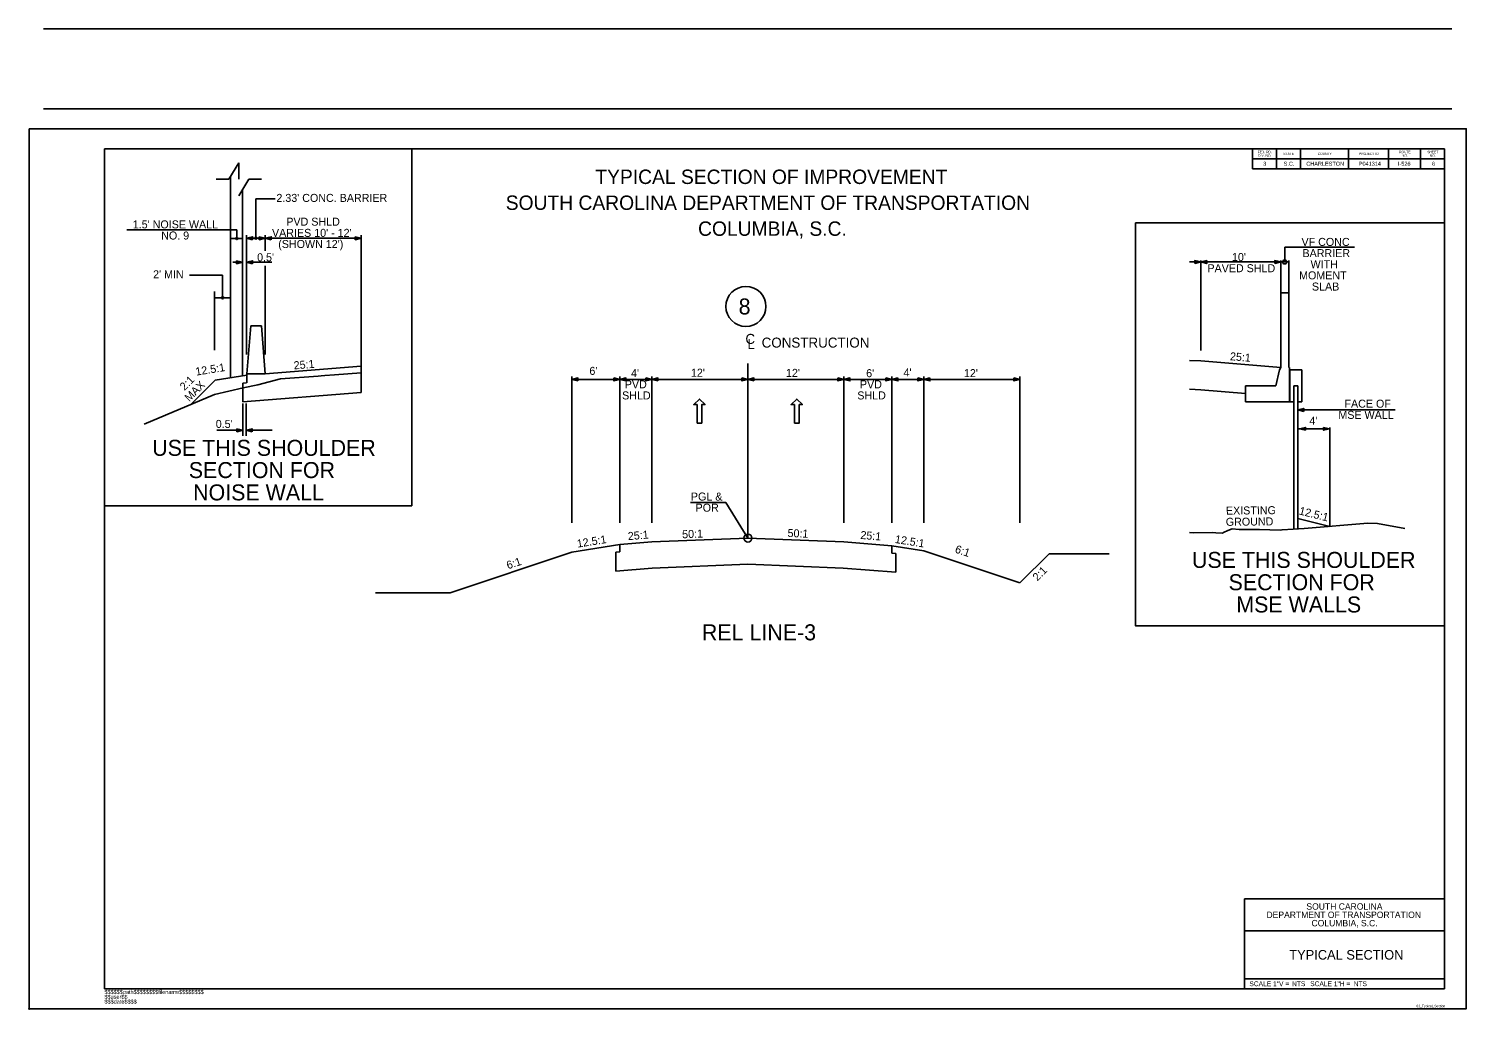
# Model space of a CAD drawing. Extents: x 1413 to 2541, y 8101 to 9215.
# Drawn here: x 1414.7 to 1594.3, y 8479.1 to 8601.7 of the extents above; entities that cross this region are included whole.
import ezdxf

# ---------------------------------------------------------------- set-up
doc = ezdxf.new("R2010")
doc.units = 0
for name, color, linetype in [('Default', 7, 'Continuous'), ('RD_PD_MedBWall', 7, 'Continuous'), ('RD_PD_NOISE-WALL-GM', 7, 'Continuous'), ('RD_SHT_Bndy', 7, 'Continuous'), ('RD_SHT_ID', 7, 'Continuous'), ('RD_SHT_IplotShp', 7, 'Continuous'), ('RD_SHT_Snap', 7, 'Continuous'), ('RD_SHT_TX', 7, 'Continuous'), ('RD_XS_Base', 7, 'Continuous'), ('RD_XS_EarthShd', 7, 'Continuous'), ('RD_XS_ExGround', 7, 'Continuous'), ('RD_XS_MedBWall', 7, 'Continuous'), ('RD_XS_Pave', 7, 'Continuous'), ('RD_XS_PaveShd', 7, 'Continuous'), ('RD_XS_TieSlope', 7, 'Continuous')]:
    doc.layers.add(name, color=color, linetype=linetype)

msp = doc.modelspace()

# ---------------------------------------------------------------- linework, layer by layer
at = {"layer": 'Default'}
for p, q in [((1440.91, 8584.91), (1439.66, 8582.86)), ((1440.91, 8582.86), (1440.91, 8584.91)), ((1439.66, 8582.86), (1438.08, 8582.86)), ((1442.16, 8582.86), (1440.91, 8580.8)), ((1443.75, 8582.86), (1442.16, 8582.86)), ((1443.06, 8580.41), (1443.06, 8575.49)), ((1445.47, 8580.41), (1443.06, 8580.41)), ((1440.66, 8576.53), (1426.93, 8576.53)), ((1439.93, 8575.45), (1441.4, 8575.45)), ((1440.66, 8576.53), (1440.66, 8575.45)), ((1441.9, 8560.95), (1441.9, 8575.87)), ((1441.9, 8575.49), (1444.23, 8575.49)), ((1444.23, 8573.9), (1444.23, 8575.87)), ((1444.23, 8575.49), (1456.23, 8575.49)), ((1456.23, 8556.21), (1456.23, 8575.87)), ((1571.64, 8572.52), (1571.64, 8574.38)), ((1571.64, 8574.38), (1580.37, 8574.38)), ((1441.4, 8572.48), (1440.18, 8572.48)), ((1445.05, 8572.48), (1441.9, 8572.48)), ((1444.23, 8560.95), (1444.23, 8572.05)), ((1561.14, 8572.52), (1559.76, 8572.52)), ((1561.14, 8561.47), (1561.14, 8572.7)), ((1571.14, 8572.52), (1561.14, 8572.52)), ((1571.14, 8561.47), (1571.14, 8572.7)), ((1571.14, 8572.52), (1572.14, 8572.52)), ((1572.14, 8561.47), (1572.14, 8572.7)), ((1438.9, 8570.88), (1434.76, 8570.88)), ((1438.9, 8570.88), (1438.9, 8568.06)), ((1437.9, 8561.48), (1437.9, 8568.85)), ((1437.9, 8568.06), (1439.9, 8568.06)), ((1504.55, 8538.01), (1504.55, 8559.83)), ((1482.55, 8539.93), (1482.55, 8558.22)), ((1482.55, 8557.84), (1488.55, 8557.84)), ((1488.55, 8539.93), (1488.55, 8558.22)), ((1488.55, 8557.84), (1492.55, 8557.84)), ((1492.55, 8539.93), (1492.55, 8558.22)), ((1492.55, 8557.84), (1504.55, 8557.84)), ((1504.55, 8557.84), (1516.55, 8557.84)), ((1516.55, 8539.93), (1516.55, 8558.22)), ((1522.55, 8557.84), (1516.55, 8557.84)), ((1522.55, 8539.93), (1522.55, 8558.22)), ((1526.55, 8557.84), (1522.55, 8557.84)), ((1526.55, 8539.93), (1526.55, 8558.22)), ((1538.55, 8557.84), (1526.55, 8557.84)), ((1538.55, 8539.93), (1538.55, 8558.22)), ((1441.43, 8550.8), (1441.43, 8554.82)), ((1441.83, 8550.8), (1441.83, 8554.83)), ((1585.44, 8554.02), (1573.27, 8554.02)), ((1577.29, 8551.85), (1577.29, 8539.46)), ((1441.43, 8551.49), (1438.18, 8551.49)), ((1445.08, 8551.49), (1441.83, 8551.49)), ((1573.29, 8551.67), (1577.29, 8551.67)), ((1497.36, 8542.46), (1501.81, 8542.46)), ((1501.81, 8542.46), (1504.55, 8538.01))]:
    msp.add_line(p, q, dxfattribs=at)
for points in [[(1442.65, 8575.3), (1441.9, 8575.49), (1442.65, 8575.68)], [(1443.48, 8575.68), (1444.23, 8575.49), (1443.48, 8575.3)], [(1444.98, 8575.3), (1444.23, 8575.49), (1444.98, 8575.68)], [(1455.48, 8575.68), (1456.23, 8575.49), (1455.48, 8575.3)], [(1440.65, 8572.67), (1441.4, 8572.48), (1440.65, 8572.29)], [(1442.65, 8572.29), (1441.9, 8572.48), (1442.65, 8572.67)], [(1560.39, 8572.33), (1561.14, 8572.52), (1560.39, 8572.7)], [(1561.89, 8572.7), (1561.14, 8572.52), (1561.89, 8572.33)], [(1570.39, 8572.33), (1571.14, 8572.52), (1570.39, 8572.7)], [(1483.3, 8557.66), (1482.55, 8557.84), (1483.3, 8558.03)], [(1487.8, 8558.03), (1488.55, 8557.84), (1487.8, 8557.66)], [(1489.3, 8557.66), (1488.55, 8557.84), (1489.3, 8558.03)], [(1491.8, 8558.03), (1492.55, 8557.84), (1491.8, 8557.66)], [(1493.3, 8557.66), (1492.55, 8557.84), (1493.3, 8558.03)], [(1503.8, 8558.03), (1504.55, 8557.84), (1503.8, 8557.66)], [(1505.3, 8557.66), (1504.55, 8557.84), (1505.3, 8558.03)], [(1515.8, 8558.03), (1516.55, 8557.84), (1515.8, 8557.66)], [(1517.3, 8557.66), (1516.55, 8557.84), (1517.3, 8558.03)], [(1517.3, 8558.03), (1516.55, 8557.84), (1517.3, 8557.66)], [(1521.8, 8558.03), (1522.55, 8557.84), (1521.8, 8557.66)], [(1523.3, 8558.03), (1522.55, 8557.84), (1523.3, 8557.66)], [(1525.8, 8558.03), (1526.55, 8557.84), (1525.8, 8557.66)], [(1527.3, 8558.03), (1526.55, 8557.84), (1527.3, 8557.66)], [(1537.8, 8558.03), (1538.55, 8557.84), (1537.8, 8557.66)], [(1498.19, 8552.39), (1498.79, 8552.39), (1498.79, 8554.69), (1499.2, 8554.69), (1498.49, 8555.39), (1497.78, 8554.69), (1498.19, 8554.69)], [(1510.36, 8552.39), (1510.96, 8552.39), (1510.96, 8554.69), (1511.37, 8554.69), (1510.66, 8555.39), (1509.95, 8554.69), (1510.36, 8554.69)], [(1574.02, 8553.83), (1573.27, 8554.02), (1574.02, 8554.21)], [(1574.25, 8551.48), (1573.5, 8551.67), (1574.25, 8551.85)], [(1576.5, 8551.85), (1577.25, 8551.67), (1576.5, 8551.48)], [(1440.68, 8551.68), (1441.43, 8551.49), (1440.68, 8551.3)], [(1442.58, 8551.3), (1441.83, 8551.49), (1442.58, 8551.68)]]:
    msp.add_lwpolyline(points, close=True, dxfattribs=at)
for centre, radius in [((1440.66, 8575.45), 0.125), ((1443.06, 8575.49), 0.125), ((1571.64, 8572.52), 0.25), ((1438.9, 8568.06), 0.125), ((1504.3, 8566.96), 2.5), ((1504.55, 8538.01), 0.5)]:
    msp.add_circle(centre, radius, dxfattribs=at)
at = {"layer": 'RD_PD_MedBWall'}
for p, q in [((1441.93, 8558.52), (1442.41, 8564.52)), ((1442.41, 8564.52), (1443.75, 8564.52)), ((1443.75, 8564.52), (1444.23, 8558.52)), ((1441.93, 8558.52), (1444.23, 8558.52))]:
    msp.add_line(p, q, dxfattribs=at)
at = {"layer": 'RD_PD_NOISE-WALL-GM'}
for p, q in [((1439.9, 8558.06), (1439.9, 8583.25)), ((1441.4, 8558.3), (1441.4, 8581.61)), ((1441.93, 8558.52), (1441.93, 8558.34))]:
    msp.add_line(p, q, dxfattribs=at)
at = {"layer": 'RD_SHT_Bndy'}
for p, q in [((1416.53, 8601.67), (1592.53, 8601.67)), ((1416.53, 8591.67), (1592.53, 8591.67)), ((1416.53, 8589.17), (1592.53, 8589.17)), ((1591.63, 8586.67), (1424.13, 8586.67)), ((1424.13, 8586.67), (1424.13, 8481.67)), ((1567.63, 8586.67), (1567.63, 8584.17)), ((1570.63, 8586.67), (1570.63, 8584.17)), ((1573.63, 8586.67), (1573.63, 8584.17)), ((1579.63, 8586.67), (1579.63, 8584.17)), ((1584.63, 8586.67), (1584.63, 8584.17)), ((1588.63, 8586.67), (1588.63, 8584.17)), ((1591.63, 8481.67), (1591.63, 8586.67)), ((1567.63, 8585.42), (1591.63, 8585.42)), ((1567.63, 8584.17), (1591.63, 8584.17)), ((1566.63, 8492.92), (1591.63, 8492.92)), ((1566.63, 8481.67), (1566.63, 8492.92)), ((1566.63, 8488.92), (1591.63, 8488.92)), ((1566.63, 8482.92), (1591.63, 8482.92)), ((1424.13, 8481.67), (1591.63, 8481.67))]:
    msp.add_line(p, q, dxfattribs=at)
for points in [[(1424.13, 8586.67), (1462.53, 8586.67), (1462.53, 8542.05), (1424.13, 8542.05)], [(1553, 8577.41), (1591.6, 8577.41), (1591.6, 8527.02), (1553, 8527.02)]]:
    msp.add_lwpolyline(points, close=True, dxfattribs=at)
at = {"layer": 'RD_SHT_IplotShp'}
msp.add_lwpolyline([(1414.73, 8589.17), (1594.33, 8589.17), (1594.33, 8479.17), (1414.73, 8479.17)], close=True, dxfattribs=at)
at = {"layer": 'RD_SHT_Snap'}
for p, q in [((1414.73, 8589.17), (1414.73, 8479.17)), ((1594.33, 8589.17), (1594.33, 8479.17))]:
    msp.add_line(p, q, dxfattribs=at)
msp.add_circle((1414.73, 8479.17), 0.0607, dxfattribs=at)
at = {"layer": 'RD_XS_Base'}
for p, q in [((1441.43, 8557.39), (1441.89, 8557.43)), ((1441.43, 8557.39), (1441.43, 8555.02)), ((1441.93, 8557.43), (1441.93, 8558.34)), ((1441.43, 8555.02), (1456.23, 8556.21)), ((1559.76, 8556.61), (1561.14, 8556.55)), ((1561.14, 8556.55), (1566.72, 8556.1)), ((1488.55, 8536.3), (1488.05, 8536.26)), ((1488.05, 8536.26), (1488.05, 8533.89)), ((1488.55, 8537.21), (1488.55, 8536.3)), ((1522.55, 8537.05), (1522.55, 8536.14)), ((1522.55, 8536.14), (1523.05, 8536.1)), ((1523.05, 8536.1), (1523.05, 8533.73)), ((1488.05, 8533.89), (1492.58, 8534.26)), ((1504.55, 8534.73), (1492.58, 8534.26)), ((1516.44, 8534.26), (1504.55, 8534.73)), ((1523.05, 8533.73), (1516.44, 8534.26))]:
    msp.add_line(p, q, dxfattribs=at)
at = {"layer": 'RD_XS_EarthShd'}
for p, q in [((1441.93, 8558.38), (1437.97, 8557.75)), ((1573.29, 8540.46), (1577.29, 8539.46)), ((1488.55, 8537.21), (1482.55, 8536.25)), ((1522.55, 8537.05), (1526.55, 8536.41))]:
    msp.add_line(p, q, dxfattribs=at)
at = {"layer": 'RD_XS_ExGround'}
for p, q in [((1542.2, 8536.06), (1549.68, 8536.06)), ((1467.33, 8531.17), (1457.99, 8531.17))]:
    msp.add_line(p, q, dxfattribs=at)
for points in [[(1429.1, 8552.25), (1437.88, 8555.96), (1441.48, 8556.81), (1443.31, 8557.18), (1446.15, 8557.9), (1450.84, 8558.25), (1451.21, 8558.28), (1451.67, 8558.32), (1452.89, 8558.41), (1456.23, 8558.66)], [(1559.76, 8538.71), (1560.27, 8538.68), (1562.66, 8538.69), (1563.05, 8538.67), (1563.85, 8538.62), (1564, 8538.69), (1564.55, 8538.94), (1565.08, 8539.15), (1565.93, 8539.09), (1568.48, 8539.08), (1571.09, 8539.01), (1571.32, 8539.05), (1574.08, 8539.19), (1582.01, 8539.86), (1583.23, 8539.83), (1586.65, 8539.19)]]:
    msp.add_lwpolyline(points, dxfattribs=at)
at = {"layer": 'RD_XS_MedBWall'}
for p, q in [((1571.14, 8559.35), (1571.14, 8568.68)), ((1571.14, 8568.68), (1572.14, 8568.68)), ((1571.14, 8559.35), (1571.14, 8568.68)), ((1571.14, 8568.68), (1572.14, 8568.68)), ((1572.14, 8568.68), (1572.14, 8559.35)), ((1571, 8559.02), (1571.14, 8559.35)), ((1572.14, 8559.35), (1572.22, 8559.35)), ((1572.22, 8559.35), (1572.22, 8555.02)), ((1570.51, 8557.02), (1571, 8559.02)), ((1572.22, 8559.02), (1572.29, 8559.02)), ((1572.29, 8559.02), (1573.79, 8559.02)), ((1572.29, 8555.02), (1572.29, 8559.02)), ((1573.79, 8559.02), (1573.79, 8555.02)), ((1566.72, 8555.02), (1566.72, 8557.02)), ((1566.72, 8557.02), (1570.51, 8557.02)), ((1573.29, 8557.02), (1572.79, 8557.02)), ((1572.79, 8557.02), (1572.79, 8555.02)), ((1573.29, 8555.02), (1573.29, 8557.02)), ((1572.22, 8555.02), (1566.72, 8555.02)), ((1572.79, 8555.02), (1572.29, 8555.02)), ((1572.79, 8555.02), (1572.79, 8539.13)), ((1573.79, 8555.02), (1573.29, 8555.02)), ((1573.29, 8555.02), (1573.29, 8539.15))]:
    msp.add_line(p, q, dxfattribs=at)
at = {"layer": 'RD_XS_Pave'}
for p, q in [((1559.76, 8560.21), (1561.14, 8560.15)), ((1504.55, 8538.01), (1492.55, 8537.53)), ((1516.55, 8537.53), (1504.55, 8538.01))]:
    msp.add_line(p, q, dxfattribs=at)
at = {"layer": 'RD_XS_PaveShd'}
for p, q in [((1444.23, 8558.52), (1456.23, 8559.48)), ((1561.14, 8560.15), (1571.14, 8559.35)), ((1492.55, 8537.53), (1488.55, 8537.21)), ((1522.55, 8537.05), (1516.55, 8537.53))]:
    msp.add_line(p, q, dxfattribs=at)
at = {"layer": 'RD_XS_TieSlope'}
for p, q in [((1437.97, 8557.75), (1434.93, 8554.72)), ((1482.55, 8536.25), (1467.33, 8531.17)), ((1526.55, 8536.41), (1538.55, 8532.41)), ((1538.55, 8532.41), (1542.2, 8536.06))]:
    msp.add_line(p, q, dxfattribs=at)

# ---------------------------------------------------------------- texts
at = {"layer": 'Default'}
for s, height, p in [("2.33' CONC. BARRIER", 1, (1445.62, 8580.03)), ("1.5' NOISE WALL", 1, (1427.67, 8576.72)), ('PVD SHLD', 1, (1446.86, 8577.06)), ('NO. 9', 1, (1431.22, 8575.33)), ("VARIES 10' - 12'", 1, (1445.07, 8575.66)), ("(SHOWN 12')", 1, (1445.85, 8574.27)), ('VF CONC', 1, (1573.74, 8574.53)), ("0.5'", 1, (1443.21, 8572.61)), ("10'", 1, (1565.05, 8572.64)), ('BARRIER', 1, (1573.86, 8573.13)), ('PAVED SHLD', 1, (1561.98, 8571.24)), ('WITH', 1, (1574.87, 8571.74)), ("2' MIN", 1, (1430.21, 8570.48)), ('MOMENT', 1, (1573.44, 8570.35)), ('SLAB', 1, (1575.04, 8568.95)), ('8', 2, (1503.39, 8565.96)), ('CONSTRUCTION', 1.25, (1506.27, 8561.82)), ("6'", 1, (1484.74, 8558.41)), ("4'", 1, (1489.94, 8558.13)), ("6'", 1, (1519.33, 8558.12)), ('PVD', 1, (1489.16, 8556.73)), ('PVD', 1, (1518.55, 8556.73)), ('SHLD', 1, (1488.83, 8555.34)), ('SHLD', 1, (1518.22, 8555.34)), ('MSE WALL', 1, (1578.35, 8552.91)), ('FACE OF', 1, (1579.11, 8554.31)), ("0.5'", 1, (1438.04, 8551.78)), ("4'", 1, (1574.72, 8552.17)), ('USE THIS SHOULDER', 2, (1430.1, 8548.29)), ('SECTION FOR', 2, (1434.67, 8545.51)), ('NOISE WALL', 2, (1435.21, 8542.72)), ('PGL &', 1, (1497.42, 8542.7)), ('POR', 1, (1498.01, 8541.31)), ('USE THIS SHOULDER', 2, (1560.05, 8534.28)), ('SECTION FOR', 2, (1564.62, 8531.49)), ('MSE WALLS', 2, (1565.59, 8528.71)), ('REL LINE-3', 2, (1498.8, 8525.23))]:
    msp.add_text(s, height=height, dxfattribs=at).set_placement(p)
for s, height, rotation, p in [('C', 1.25, 360, (1504.24, 8562.28)), (' L', 1.25, 360, (1504.03, 8561.64)), ('25:1', 1, 355.4261, (1564.77, 8560.25)), ('12.5:1', 1, 9.0903, (1435.59, 8558.31)), ('25:1', 1, 4.5739, (1447.82, 8559.09)), ("12'", 1, 360, (1497.43, 8558.18)), ("12' ", 1, 360, (1509.31, 8558.16)), ("4'", 1, 360, (1524, 8558.21)), ("12' ", 1, 360, (1531.55, 8558.13)), ('2:1', 1, 45, (1434.14, 8556.38)), ('MAX', 1, 45, (1434.73, 8555)), ('EXISTING', 1, 0.532, (1564.3, 8540.94)), ('12.5:1', 1, 345.9638, (1573.36, 8540.98)), ('GROUND', 1, 0.532, (1564.28, 8539.54)), ('12.5:1', 1, 9.0903, (1483.26, 8536.81)), ('25:1', 1, 4.5739, (1489.58, 8537.75)), ('50:1', 1, 2.2906, (1496.35, 8537.98)), ('50:1', 1, 357.7094, (1509.49, 8538.15)), ('25:1', 1, 355.4261, (1518.58, 8537.91)), ('12.5:1', 1, 350.9097, (1522.87, 8537.41)), ('6:1', 1, 341.5651, (1530.35, 8536.22)), ('6:1', 1, 18.4349, (1474.57, 8534.1)), ('2:1', 1, 45, (1540.73, 8532.57))]:
    msp.add_text(s, height=height, rotation=rotation, dxfattribs=at).set_placement(p)
at = {"layer": 'RD_SHT_ID'}
for s, p in [('$$$$$$path$$$$$$$$filename$$$$$$$$', (1424.13, 8481.02)), ('$$user$$', (1424.13, 8480.42)), ('$$$date$$$$', (1424.13, 8479.82))]:
    msp.add_text(s, height=0.5, rotation=360, dxfattribs=at).set_placement(p)
at = {"layer": 'RD_SHT_TX'}
for s, height, p in [('FED. RD.', 0.3, (1568.26, 8586.12)), ('STATE', 0.3, (1571.47, 8585.9)), ('COUNTY', 0.3, (1575.77, 8585.9)), ('PROJECT ID', 0.3, (1580.93, 8585.9)), ('ROUTE', 0.3, (1585.93, 8586.12)), ('SHEET', 0.3, (1589.45, 8586.12)), ('DIV. NO.', 0.3, (1568.32, 8585.67)), ('3', 0.5, (1568.95, 8584.55)), ('S.C.', 0.5, (1571.51, 8584.55)), ('CHARLESTON', 0.5, (1574.34, 8584.55)), ('  P041314 ', 0.5, (1580.52, 8584.55)), ('  I-526   ', 0.5, (1585.41, 8584.55)), ('NO.', 0.3, (1586.29, 8585.67)), ('NO.', 0.3, (1589.77, 8585.67)), ('6', 0.5, (1590.05, 8584.55)), ('TYPICAL SECTION OF IMPROVEMENT', 1.8, (1485.48, 8582.27)), ('SOUTH CAROLINA DEPARTMENT OF TRANSPORTATION', 1.8, (1474.28, 8579.03)), ('COLUMBIA, S.C.', 1.8, (1498.32, 8575.79)), ('DEPARTMENT OF TRANSPORTATION', 0.8, (1569.36, 8490.52)), ('SOUTH CAROLINA', 0.8, (1574.35, 8491.56)), ('COLUMBIA, S.C.', 0.8, (1574.99, 8489.48)), ('TYPICAL SECTION', 1.2, (1572.21, 8485.32)), ('SCALE 1"V =', 0.6, (1567.23, 8482)), (' NTS ', 0.6, (1572.33, 8482)), ('SCALE 1"H =', 0.6, (1574.83, 8482)), (' NTS ', 0.6, (1580.03, 8482)), ('03_Typical_Section', 0.3, (1588.1, 8479.37))]:
    msp.add_text(s, height=height, dxfattribs=at).set_placement(p)

doc.saveas('drawing.dxf')
